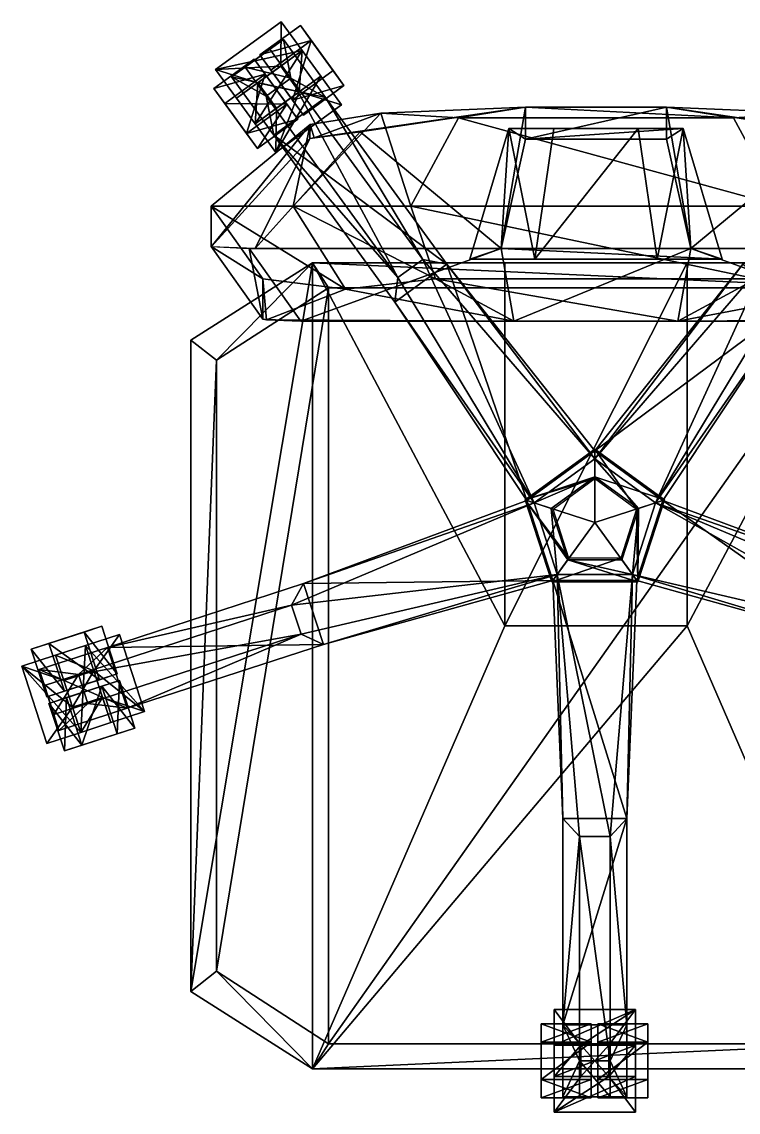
# Model space of a CAD drawing. Extents: x -0.65 to 0.65, y -0.67 to 0.57.
# Drawn here: x -0.651 to 0.163, y -0.67 to 0.569 of the extents above; entities that cross this region are included whole.
import ezdxf

# ---------------------------------------------------------------- set-up
doc = ezdxf.new("R2010")
doc.units = 0

msp = doc.modelspace()

# ---------------------------------------------------------------- linework, layer by layer
for points in [[(-0.3569, 0.5185, 0.0985), (-0.3564, 0.5689, 0.0736), (-0.4309, 0.5147, 0.0736)], [(-0.3564, 0.5689, 0.0536), (-0.4309, 0.5147, 0.0536), (-0.4309, 0.5147, 0.0736)], [(-0.3564, 0.5689, 0.0536), (-0.3326, 0.5362, 0.0785), (-0.4309, 0.5147, 0.0536)], [(-0.3564, 0.5689, 0.0736), (-0.3564, 0.5689, 0.0536), (-0.4309, 0.5147, 0.0736)], [(-0.3346, 0.5646, 0.0365), (-0.3223, 0.5476, 0), (-0.3807, 0.5312, 0.0365)], [(-0.3346, 0.5646, 0.0365), (-0.3807, 0.5312, 0.0365), (-0.3223, 0.5476, 0.073)], [(-0.3564, 0.5689, 0.0736), (-0.3569, 0.5185, 0.0985), (-0.3326, 0.5362, 0.0985)], [(-0.3326, 0.5362, 0.0785), (-0.3564, 0.5689, 0.0536), (-0.3564, 0.5689, 0.0736)], [(-0.3326, 0.5362, 0.0985), (-0.3326, 0.5362, 0.0785), (-0.3564, 0.5689, 0.0736)], [(-0.3346, 0.5646, 0.0365), (-0.2851, 0.4964, 0.0365), (-0.2975, 0.5135, 0)], [(-0.3346, 0.5646, 0.0365), (-0.3223, 0.5476, 0.073), (-0.2851, 0.4964, 0.0365)], [(-0.3223, 0.5476, 0), (-0.3346, 0.5646, 0.0365), (-0.2975, 0.5135, 0)], [(-0.4127, 0.5062, 0.1261), (-0.3539, 0.5489, 0.1261), (-0.3059, 0.483, 0.1261)], [(-0.3692, 0.5378, 0.1464), (-0.3539, 0.5489, 0.1261), (-0.4127, 0.5062, 0.1261)], [(-0.3223, 0.5476, 0), (-0.3683, 0.5141, 0), (-0.3807, 0.5312, 0.0365)], [(-0.3807, 0.5312, 0.0365), (-0.3683, 0.5141, 0.073), (-0.3223, 0.5476, 0.073)], [(-0.3692, 0.5378, 0.1464), (-0.3453, 0.5048, 0.1668), (-0.3539, 0.5489, 0.1261)], [(-0.3223, 0.5476, 0.073), (-0.3683, 0.5141, 0.073), (-0.3435, 0.48, 0.073)], [(-0.3435, 0.48, 0), (-0.3683, 0.5141, 0), (-0.3223, 0.5476, 0)], [(-0.3453, 0.5048, 0.1668), (-0.3059, 0.483, 0.1261), (-0.3539, 0.5489, 0.1261)], [(-0.2975, 0.5135, 0.073), (-0.3223, 0.5476, 0.073), (-0.3435, 0.48, 0.073)], [(-0.2975, 0.5135, 0), (-0.3435, 0.48, 0), (-0.3223, 0.5476, 0)], [(-0.3223, 0.5476, 0.073), (-0.2975, 0.5135, 0.073), (-0.2851, 0.4964, 0.0365)], [(-0.3326, 0.5362, 0.0785), (-0.4071, 0.482, 0.0785), (-0.4309, 0.5147, 0.0536)], [(-0.3973, 0.5173, 0.1464), (-0.3692, 0.5378, 0.1464), (-0.4127, 0.5062, 0.1261)], [(-0.3861, 0.453, 0.0785), (-0.4071, 0.482, 0.0785), (-0.3326, 0.5362, 0.0785)], [(-0.3453, 0.5048, 0.1668), (-0.3692, 0.5378, 0.1464), (-0.3973, 0.5173, 0.1464)], [(-0.3115, 0.5072, 0.0785), (-0.3861, 0.453, 0.0785), (-0.3326, 0.5362, 0.0785)], [(-0.3569, 0.5185, 0.0985), (-0.3359, 0.4895, 0.0985), (-0.3326, 0.5362, 0.0985)], [(-0.3359, 0.4895, 0.0985), (-0.3115, 0.5072, 0.0985), (-0.3326, 0.5362, 0.0985)], [(-0.3115, 0.5072, 0.0785), (-0.3326, 0.5362, 0.0785), (-0.3326, 0.5362, 0.0985)], [(-0.3115, 0.5072, 0.0985), (-0.3115, 0.5072, 0.0785), (-0.3326, 0.5362, 0.0985)], [(-0.387, 0.5266, 0.0365), (-0.433, 0.4931, 0.0365), (-0.3746, 0.5095, 0.073)], [(-0.387, 0.5266, 0.0365), (-0.3746, 0.5095, 0), (-0.433, 0.4931, 0.0365)], [(-0.3374, 0.4584, 0.0365), (-0.387, 0.5266, 0.0365), (-0.3746, 0.5095, 0.073)], [(-0.3498, 0.4754, 0), (-0.3746, 0.5095, 0), (-0.387, 0.5266, 0.0365)], [(-0.3374, 0.4584, 0.0365), (-0.3498, 0.4754, 0), (-0.387, 0.5266, 0.0365)], [(-0.3807, 0.5312, 0.0365), (-0.3683, 0.5141, 0), (-0.3435, 0.48, 0)], [(-0.3311, 0.463, 0.0365), (-0.3807, 0.5312, 0.0365), (-0.3435, 0.48, 0)], [(-0.3807, 0.5312, 0.0365), (-0.3311, 0.463, 0.0365), (-0.3683, 0.5141, 0.073)], [(-0.433, 0.4931, 0.0365), (-0.4206, 0.4761, 0.073), (-0.3746, 0.5095, 0.073)], [(-0.3746, 0.5095, 0), (-0.4206, 0.4761, 0), (-0.433, 0.4931, 0.0365)], [(-0.3828, 0.4997, 0.0985), (-0.3569, 0.5185, 0.0985), (-0.4309, 0.5147, 0.0736)], [(-0.3828, 0.4997, 0.0985), (-0.4309, 0.5147, 0.0736), (-0.4071, 0.482, 0.0985)], [(-0.4071, 0.482, 0.0785), (-0.4071, 0.482, 0.0985), (-0.4309, 0.5147, 0.0736)], [(-0.4309, 0.5147, 0.0536), (-0.4071, 0.482, 0.0785), (-0.4309, 0.5147, 0.0736)], [(-0.3746, 0.5095, 0.073), (-0.4206, 0.4761, 0.073), (-0.3958, 0.442, 0.073)], [(-0.3746, 0.5095, 0), (-0.3498, 0.4754, 0), (-0.4206, 0.4761, 0)], [(-0.3734, 0.4844, 0.1668), (-0.3973, 0.5173, 0.1464), (-0.4127, 0.5062, 0.1261)], [(-0.3734, 0.4844, 0.1668), (-0.3453, 0.5048, 0.1668), (-0.3973, 0.5173, 0.1464)], [(-0.3498, 0.4754, 0.073), (-0.3746, 0.5095, 0.073), (-0.3958, 0.442, 0.073)], [(-0.3569, 0.5185, 0.0985), (-0.3828, 0.4997, 0.0985), (-0.3828, 0.4997, 0.1261)], [(-0.3569, 0.5185, 0.1261), (-0.3828, 0.4997, 0.1261), (-0.3359, 0.4895, 0.1261)], [(-0.3569, 0.5185, 0.1261), (-0.3569, 0.5185, 0.0985), (-0.3828, 0.4997, 0.1261)], [(-0.3498, 0.4754, 0.073), (-0.3374, 0.4584, 0.0365), (-0.3746, 0.5095, 0.073)], [(-0.3311, 0.463, 0.0365), (-0.3435, 0.48, 0.073), (-0.3683, 0.5141, 0.073)], [(-0.3359, 0.4895, 0.0985), (-0.3569, 0.5185, 0.0985), (-0.3569, 0.5185, 0.1261)], [(-0.3359, 0.4895, 0.1261), (-0.3359, 0.4895, 0.0985), (-0.3569, 0.5185, 0.1261)], [(-0.2975, 0.5135, 0.073), (-0.3435, 0.48, 0.073), (-0.2851, 0.4964, 0.0365)], [(-0.2975, 0.5135, 0), (-0.2851, 0.4964, 0.0365), (-0.3435, 0.48, 0)], [(-0.3648, 0.4402, 0.1261), (-0.3734, 0.4844, 0.1668), (-0.4127, 0.5062, 0.1261)], [(-0.3648, 0.4402, 0.1261), (-0.4127, 0.5062, 0.1261), (-0.3059, 0.483, 0.1261)], [(-0.3828, 0.4997, 0.0985), (-0.4071, 0.482, 0.0985), (-0.3861, 0.453, 0.0985)], [(-0.3861, 0.453, 0.0785), (-0.3115, 0.5072, 0.0785), (-0.3623, 0.4203, 0.0536)], [(-0.3617, 0.4707, 0.0985), (-0.3828, 0.4997, 0.0985), (-0.3861, 0.453, 0.0985)], [(-0.3828, 0.4997, 0.1261), (-0.3617, 0.4707, 0.1261), (-0.3359, 0.4895, 0.1261)], [(-0.3828, 0.4997, 0.1261), (-0.3828, 0.4997, 0.0985), (-0.3617, 0.4707, 0.0985)], [(-0.3617, 0.4707, 0.1261), (-0.3828, 0.4997, 0.1261), (-0.3617, 0.4707, 0.0985)], [(-0.3453, 0.5048, 0.1668), (-0.3734, 0.4844, 0.1668), (-0.2237, 0.2783, 0.2061)], [(-0.3115, 0.5072, 0.0785), (-0.2878, 0.4744, 0.0536), (-0.3623, 0.4203, 0.0536)], [(-0.3059, 0.483, 0.1261), (-0.3453, 0.5048, 0.1668), (-0.1956, 0.2987, 0.2061)], [(-0.1956, 0.2987, 0.2061), (-0.3453, 0.5048, 0.1668), (-0.2237, 0.2783, 0.2061)], [(-0.3435, 0.48, 0.073), (-0.3311, 0.463, 0.0365), (-0.2851, 0.4964, 0.0365)], [(-0.2851, 0.4964, 0.0365), (-0.3311, 0.463, 0.0365), (-0.3435, 0.48, 0)], [(-0.3359, 0.4895, 0.0985), (-0.2878, 0.4744, 0.0736), (-0.3115, 0.5072, 0.0985)], [(-0.3115, 0.5072, 0.0785), (-0.3115, 0.5072, 0.0985), (-0.2878, 0.4744, 0.0736)], [(-0.2878, 0.4744, 0.0536), (-0.3115, 0.5072, 0.0785), (-0.2878, 0.4744, 0.0736)], [(-0.4206, 0.4761, 0.073), (-0.433, 0.4931, 0.0365), (-0.3834, 0.425, 0.0365)], [(-0.433, 0.4931, 0.0365), (-0.4206, 0.4761, 0), (-0.3958, 0.442, 0)], [(-0.3834, 0.425, 0.0365), (-0.433, 0.4931, 0.0365), (-0.3958, 0.442, 0)], [(-0.2237, 0.2783, 0.2061), (-0.3734, 0.4844, 0.1668), (-0.3648, 0.4402, 0.1261)], [(-0.3359, 0.4895, 0.0985), (-0.3617, 0.4707, 0.0985), (-0.3623, 0.4203, 0.0736)], [(-0.2878, 0.4744, 0.0736), (-0.3359, 0.4895, 0.0985), (-0.3623, 0.4203, 0.0736)], [(-0.3617, 0.4707, 0.0985), (-0.3359, 0.4895, 0.0985), (-0.3359, 0.4895, 0.1261)], [(-0.3617, 0.4707, 0.1261), (-0.3617, 0.4707, 0.0985), (-0.3359, 0.4895, 0.1261)], [(-0.3498, 0.4754, 0), (-0.3958, 0.442, 0), (-0.4206, 0.4761, 0)], [(-0.3958, 0.442, 0.073), (-0.4206, 0.4761, 0.073), (-0.3834, 0.425, 0.0365)], [(-0.4071, 0.482, 0.0985), (-0.4071, 0.482, 0.0785), (-0.3861, 0.453, 0.0785)], [(-0.3861, 0.453, 0.0985), (-0.4071, 0.482, 0.0985), (-0.3861, 0.453, 0.0785)], [(-0.3834, 0.425, 0.0365), (-0.3958, 0.442, 0), (-0.3498, 0.4754, 0)], [(-0.3498, 0.4754, 0.073), (-0.3958, 0.442, 0.073), (-0.3374, 0.4584, 0.0365)], [(-0.3623, 0.4203, 0.0736), (-0.3617, 0.4707, 0.0985), (-0.3861, 0.453, 0.0985)], [(-0.3374, 0.4584, 0.0365), (-0.3834, 0.425, 0.0365), (-0.3498, 0.4754, 0)], [(-0.3648, 0.4402, 0.1261), (-0.3059, 0.483, 0.1261), (-0.1682, 0.2934, 0.1261)], [(-0.3623, 0.4203, 0.0736), (-0.3623, 0.4203, 0.0536), (-0.2878, 0.4744, 0.0536)], [(-0.2878, 0.4744, 0.0736), (-0.3623, 0.4203, 0.0736), (-0.2878, 0.4744, 0.0536)], [(-0.0788, 0.472, 1.0674), (-0.2665, 0.444, 1.0674), (-0.3191, 0.4371, 1.125)], [(-0.2431, 0.465, 2.083), (-0.0788, 0.472, 1.0674), (-0.3191, 0.4371, 1.125)], [(-0.1682, 0.2934, 0.1261), (-0.3059, 0.483, 0.1261), (-0.1956, 0.2987, 0.2061)], [(-0.0788, 0.472, 1.0674), (-0.1065, 0.3115, 1.0907), (-0.2665, 0.444, 1.0674)], [(-0.2431, 0.465, 2.083), (-0.1551, 0.4597, 2.1302), (-0.0788, 0.472, 1.0674)], [(-0.0788, 0.472, 1.0674), (-0.1551, 0.4597, 2.1302), (0.1576, 0.4597, 2.1302)], [(-0.1065, 0.3115, 0.921), (-0.1065, 0.3115, 1.0907), (-0.0788, 0.472, 1.0674)], [(-0.0788, 0.4354, 0.8977), (-0.1065, 0.3115, 0.921), (-0.0788, 0.472, 1.0674)], [(-0.0788, 0.4354, 0.8977), (-0.0788, 0.472, 1.0674), (0.0813, 0.472, 1.0674)], [(0.0813, 0.472, 1.0674), (-0.0788, 0.472, 1.0674), (0.1576, 0.4597, 2.1302)], [(0.0813, 0.4354, 0.8977), (-0.0788, 0.4354, 0.8977), (0.0813, 0.472, 1.0674)], [(0.1576, 0.4597, 2.1302), (0.2456, 0.465, 2.083), (0.0813, 0.472, 1.0674)], [(0.3232, 0.4365, 1.1047), (0.269, 0.4436, 1.0657), (0.0813, 0.472, 1.0674)], [(0.109, 0.3115, 0.921), (0.0813, 0.4354, 0.8977), (0.0813, 0.472, 1.0674)], [(0.109, 0.3115, 1.0907), (0.0813, 0.472, 1.0674), (0.269, 0.4436, 1.0657)], [(0.2456, 0.465, 2.083), (0.3232, 0.4365, 1.1047), (0.0813, 0.472, 1.0674)], [(0.109, 0.3115, 1.0907), (0.109, 0.3115, 0.921), (0.0813, 0.472, 1.0674)], [(-0.3958, 0.442, 0.073), (-0.3834, 0.425, 0.0365), (-0.3374, 0.4584, 0.0365)], [(-0.2431, 0.465, 2.083), (-0.3426, 0.3596, 2.1347), (-0.2091, 0.3596, 2.1949)], [(-0.2431, 0.465, 2.083), (-0.3236, 0.4523, 2.0298), (-0.3426, 0.3596, 2.1347)], [(-0.3236, 0.4523, 2.0298), (-0.2431, 0.465, 2.083), (-0.3191, 0.4371, 1.125)], [(-0.1551, 0.4597, 2.1302), (-0.2431, 0.465, 2.083), (-0.2091, 0.3596, 2.1949)], [(-0.2091, 0.3596, 2.1949), (0.2116, 0.3596, 2.1949), (-0.1551, 0.4597, 2.1302)], [(0.2116, 0.3596, 2.1949), (0.1576, 0.4597, 2.1302), (-0.1551, 0.4597, 2.1302)], [(0.1576, 0.4597, 2.1302), (0.2116, 0.3596, 2.1949), (0.2456, 0.465, 2.083)], [(-0.4359, 0.3134, 1.128), (-0.4359, 0.3596, 2.033), (-0.3236, 0.4523, 2.0298)], [(-0.3236, 0.4523, 2.0298), (-0.4359, 0.3596, 2.033), (-0.3426, 0.3596, 2.1347)], [(-0.3237, 0.4362, 1.1049), (-0.4359, 0.3134, 1.128), (-0.3236, 0.4523, 2.0298)], [(-0.3861, 0.453, 0.0785), (-0.3623, 0.4203, 0.0536), (-0.3623, 0.4203, 0.0736)], [(-0.3861, 0.453, 0.0985), (-0.3861, 0.453, 0.0785), (-0.3623, 0.4203, 0.0736)], [(-0.3237, 0.4362, 1.1049), (-0.3236, 0.4523, 2.0298), (-0.3191, 0.4371, 1.125)], [(-0.0976, 0.4478, 0.8954), (-0.142, 0.2991, 0.9233), (-0.1065, 0.3115, 0.921)], [(-0.0976, 0.4478, 0.8954), (-0.0976, 0.4478, 0.8377), (-0.142, 0.2991, 0.8398)], [(-0.142, 0.2991, 0.8398), (-0.0976, 0.4478, 0.8377), (-0.0682, 0.2991, 0.7363)], [(-0.142, 0.2991, 0.9233), (-0.0976, 0.4478, 0.8954), (-0.142, 0.2991, 0.8398)], [(-0.0788, 0.4354, 0.8977), (-0.0976, 0.4478, 0.8954), (-0.1065, 0.3115, 0.921)], [(0.1002, 0.4478, 0.8377), (-0.0976, 0.4478, 0.8377), (-0.0976, 0.4478, 0.8954)], [(-0.0976, 0.4478, 0.8377), (0.1002, 0.4478, 0.8377), (0.0492, 0.4478, 0.7663)], [(0.1002, 0.4478, 0.8954), (-0.0976, 0.4478, 0.8954), (-0.0788, 0.4354, 0.8977)], [(-0.0976, 0.4478, 0.8377), (-0.0467, 0.4478, 0.7663), (-0.0682, 0.2991, 0.7363)], [(0.1002, 0.4478, 0.8954), (0.1002, 0.4478, 0.8377), (-0.0976, 0.4478, 0.8954)], [(-0.0467, 0.4478, 0.7663), (-0.0976, 0.4478, 0.8377), (0.0492, 0.4478, 0.7663)], [(0.0813, 0.4354, 0.8977), (0.1002, 0.4478, 0.8954), (-0.0788, 0.4354, 0.8977)], [(-0.0682, 0.2991, 0.7363), (-0.0467, 0.4478, 0.7663), (0.0492, 0.4478, 0.7663)], [(0.0707, 0.2991, 0.7363), (-0.0682, 0.2991, 0.7363), (0.0492, 0.4478, 0.7663)], [(0.0707, 0.2991, 0.7363), (0.0492, 0.4478, 0.7663), (0.1002, 0.4478, 0.8377)], [(0.1445, 0.2991, 0.8398), (0.0707, 0.2991, 0.7363), (0.1002, 0.4478, 0.8377)], [(0.1002, 0.4478, 0.8954), (0.0813, 0.4354, 0.8977), (0.109, 0.3115, 0.921)], [(0.1445, 0.2991, 0.8398), (0.1002, 0.4478, 0.8377), (0.1002, 0.4478, 0.8954)], [(0.1445, 0.2991, 0.9233), (0.1002, 0.4478, 0.8954), (0.109, 0.3115, 0.921)], [(0.1445, 0.2991, 0.9233), (0.1445, 0.2991, 0.8398), (0.1002, 0.4478, 0.8954)], [(-0.4359, 0.3134, 1.128), (-0.3237, 0.4362, 1.1049), (-0.3861, 0.3115, 1.0906)], [(-0.3237, 0.4362, 1.1049), (-0.2665, 0.444, 1.0674), (-0.3861, 0.3115, 1.0906)], [(-0.1065, 0.3115, 1.0907), (-0.3861, 0.3115, 1.0906), (-0.2665, 0.444, 1.0674)], [(-0.2271, 0.2506, 0.1261), (-0.3648, 0.4402, 0.1261), (-0.1682, 0.2934, 0.1261)], [(-0.2271, 0.2506, 0.1261), (-0.2237, 0.2783, 0.2061), (-0.3648, 0.4402, 0.1261)], [(-0.2665, 0.444, 1.0674), (-0.3237, 0.4362, 1.1049), (-0.3191, 0.4371, 1.125)], [(0.3887, 0.3115, 1.0907), (0.109, 0.3115, 1.0907), (0.269, 0.4436, 1.0657)], [(-0.4359, 0.3596, 2.033), (-0.436, 0.3135, 1.132), (-0.3772, 0.277, 1.9744)], [(-0.4359, 0.3596, 2.033), (-0.3772, 0.277, 1.9744), (-0.2835, 0.2652, 2.0567)], [(-0.3426, 0.3596, 2.1347), (-0.4359, 0.3596, 2.033), (-0.2835, 0.2652, 2.0567)], [(-0.3426, 0.3596, 2.1347), (-0.2835, 0.2652, 2.0567), (-0.1809, 0.277, 2.1304)], [(-0.2091, 0.3596, 2.1949), (-0.3426, 0.3596, 2.1347), (-0.1809, 0.277, 2.1304)], [(-0.2091, 0.3596, 2.1949), (-0.1809, 0.277, 2.1304), (0.1834, 0.277, 2.1304)], [(0.2116, 0.3596, 2.1949), (-0.2091, 0.3596, 2.1949), (0.1834, 0.277, 2.1304)], [(-0.436, 0.3135, 1.132), (-0.3772, 0.2312, 1.187), (-0.3772, 0.277, 1.9744)], [(-0.436, 0.3135, 1.132), (-0.3927, 0.3115, 1.0907), (-0.3772, 0.2312, 1.187)], [(-0.3927, 0.3115, 1.0907), (-0.334, 0.2289, 1.1458), (-0.3772, 0.2312, 1.187)], [(-0.3927, 0.3115, 1.0907), (-0.1065, 0.3115, 1.0907), (-0.334, 0.2289, 1.1458)], [(-0.1065, 0.3115, 1.0907), (-0.092, 0.2289, 1.1458), (-0.334, 0.2289, 1.1458)], [(-0.142, 0.2991, 0.9233), (0.1445, 0.2991, 0.9233), (-0.1065, 0.3115, 0.921)], [(0.1445, 0.2991, 0.9233), (0.109, 0.3115, 0.921), (-0.1065, 0.3115, 0.921)], [(0.109, 0.3115, 0.921), (0.109, 0.3115, 1.0907), (-0.1065, 0.3115, 1.0907)], [(-0.1065, 0.3115, 1.0907), (0.109, 0.3115, 1.0907), (-0.092, 0.2289, 1.1458)], [(-0.1065, 0.3115, 0.921), (0.109, 0.3115, 0.921), (-0.1065, 0.3115, 1.0907)], [(0.109, 0.3115, 1.0907), (0.0945, 0.2289, 1.1458), (-0.092, 0.2289, 1.1458)], [(0.0945, 0.2289, 1.1458), (0.109, 0.3115, 1.0907), (0.3365, 0.2289, 1.1458)], [(0.109, 0.3115, 1.0907), (0.3952, 0.3115, 1.0907), (0.3365, 0.2289, 1.1458)], [(-0.1956, 0.2987, 0.2061), (-0.2237, 0.2783, 0.2061), (-0.0691, 0.0224, 0.2437)], [(-0.1682, 0.2934, 0.1261), (-0.1956, 0.2987, 0.2061), (0, 0.0726, 0.2437)], [(0, 0.0726, 0.2437), (-0.1956, 0.2987, 0.2061), (-0.0691, 0.0224, 0.2437)], [(0, 0.0726, 0.2437), (0.1956, 0.2987, 0.2061), (0.1682, 0.2934, 0.1261)], [(0, 0.0726, 0.2437), (0.0691, 0.0224, 0.2437), (0.1956, 0.2987, 0.2061)], [(0.0691, 0.0224, 0.2437), (0.2237, 0.2783, 0.2061), (0.1956, 0.2987, 0.2061)], [(-0.3208, 0.2951, 0.8398), (-0.3208, -0.6204, 0.8398), (-0.459, -0.5325, 0.8398)], [(-0.459, 0.2073, 0.9233), (-0.3208, 0.2951, 0.9233), (-0.3208, 0.2951, 0.8398)], [(-0.459, 0.2073, 0.8398), (-0.3208, 0.2951, 0.8398), (-0.459, -0.5325, 0.8398)], [(-0.459, 0.2073, 0.9233), (-0.43, 0.1844, 0.9752), (-0.3208, 0.2951, 0.9233)], [(-0.459, 0.2073, 0.8398), (-0.459, 0.2073, 0.9233), (-0.3208, 0.2951, 0.8398)], [(-0.43, 0.1844, 0.9752), (-0.3028, 0.2668, 0.9752), (-0.3208, 0.2951, 0.9233)], [(-0.3208, 0.2951, 0.9233), (-0.3028, 0.2668, 0.9752), (0.3039, 0.2668, 0.9752)], [(-0.3208, 0.2951, 0.9233), (0.3233, 0.2951, 0.9233), (0.3233, 0.2951, 0.8398)], [(-0.3208, 0.2951, 0.8398), (-0.1022, 0.2951, 0.7363), (-0.1022, -0.1171, 0.7363)], [(-0.3208, 0.2951, 0.8398), (0.3233, 0.2951, 0.8398), (0.1048, 0.2951, 0.7363)], [(0.3233, 0.2951, 0.9233), (-0.3208, 0.2951, 0.9233), (0.3039, 0.2668, 0.9752)], [(-0.3208, 0.2951, 0.8398), (-0.3208, 0.2951, 0.9233), (0.3233, 0.2951, 0.8398)], [(-0.3208, -0.6204, 0.8398), (-0.3208, 0.2951, 0.8398), (-0.1022, -0.1171, 0.7363)], [(-0.1022, 0.2951, 0.7363), (-0.3208, 0.2951, 0.8398), (0.1048, 0.2951, 0.7363)], [(-0.0774, 0.0252, 0.125), (-0.2271, 0.2506, 0.1261), (-0.1682, 0.2934, 0.1261)], [(0, 0.0814, 0.125), (-0.0774, 0.0252, 0.125), (-0.1682, 0.2934, 0.1261)], [(0, 0.0814, 0.125), (-0.1682, 0.2934, 0.1261), (0, 0.0726, 0.2437)], [(0.1048, 0.2951, 0.7363), (0.1048, -0.1171, 0.7363), (-0.1022, -0.1171, 0.7363)], [(-0.1022, 0.2951, 0.7363), (0.1048, 0.2951, 0.7363), (-0.1022, -0.1171, 0.7363)], [(0, 0.0814, 0.125), (0.1682, 0.2934, 0.1261), (0.2271, 0.2506, 0.1261)], [(0, 0.0814, 0.125), (0, 0.0726, 0.2437), (0.1682, 0.2934, 0.1261)], [(0.3233, 0.2951, 0.8398), (0.3233, -0.6204, 0.8398), (0.1048, -0.1171, 0.7363)], [(0.1048, 0.2951, 0.7363), (0.3233, 0.2951, 0.8398), (0.1048, -0.1171, 0.7363)], [(-0.3772, 0.277, 1.9744), (-0.3772, 0.2312, 1.187), (-0.373, 0.2305, 1.1868)], [(-0.2835, 0.2652, 2.0567), (-0.3772, 0.277, 1.9744), (-0.373, 0.2305, 1.1868)], [(-0.1809, 0.277, 2.1304), (-0.2835, 0.2652, 2.0567), (-0.092, 0.2289, 1.1458)], [(-0.0691, 0.0224, 0.2437), (-0.2237, 0.2783, 0.2061), (-0.2271, 0.2506, 0.1261)], [(0.0945, 0.2289, 1.1458), (0.1834, 0.277, 2.1304), (-0.1809, 0.277, 2.1304)], [(-0.092, 0.2289, 1.1458), (0.0945, 0.2289, 1.1458), (-0.1809, 0.277, 2.1304)], [(0.2271, 0.2506, 0.1261), (0.2237, 0.2783, 0.2061), (0.0691, 0.0224, 0.2437)], [(0.286, 0.2652, 2.0567), (0.1834, 0.277, 2.1304), (0.0945, 0.2289, 1.1458)], [(-0.43, -0.5096, 0.9752), (-0.3028, -0.5921, 0.9752), (-0.3028, 0.2668, 0.9752)], [(-0.43, 0.1844, 0.9752), (-0.43, -0.5096, 0.9752), (-0.3028, 0.2668, 0.9752)], [(-0.2835, 0.2652, 2.0567), (-0.373, 0.2305, 1.1868), (-0.092, 0.2289, 1.1458)], [(-0.3028, -0.5921, 0.9752), (0.3039, -0.5921, 0.9752), (0.3039, 0.2668, 0.9752)], [(-0.3028, 0.2668, 0.9752), (-0.3028, -0.5921, 0.9752), (0.3039, 0.2668, 0.9752)], [(0.286, 0.2652, 2.0567), (0.0945, 0.2289, 1.1458), (0.3753, 0.2306, 1.1887)], [(-0.0774, 0.0252, 0.125), (-0.0691, 0.0224, 0.2437), (-0.2271, 0.2506, 0.1261)], [(0.0774, 0.0252, 0.125), (0, 0.0814, 0.125), (0.2271, 0.2506, 0.1261)], [(0.0774, 0.0252, 0.125), (0.2271, 0.2506, 0.1261), (0.0691, 0.0224, 0.2437)], [(-0.3772, 0.2312, 1.187), (-0.334, 0.2289, 1.1458), (-0.373, 0.2305, 1.1868)], [(-0.373, 0.2305, 1.1868), (-0.334, 0.2289, 1.1458), (-0.092, 0.2289, 1.1458)], [(0.0945, 0.2289, 1.1458), (0.3365, 0.2289, 1.1458), (0.3753, 0.2306, 1.1887)], [(-0.459, -0.5325, 0.9233), (-0.459, 0.2073, 0.9233), (-0.459, 0.2073, 0.8398)], [(-0.459, 0.2073, 0.9233), (-0.459, -0.5325, 0.9233), (-0.43, 0.1844, 0.9752)], [(-0.459, -0.5325, 0.8398), (-0.459, -0.5325, 0.9233), (-0.459, 0.2073, 0.8398)], [(-0.459, -0.5325, 0.9233), (-0.43, -0.5096, 0.9752), (-0.43, 0.1844, 0.9752)], [(-0.0792, 0.0257, 0.5361), (-0.0792, 0.0257, 0.6788), (0, 0.0833, 0.6788)], [(0, 0.0833, 0.5361), (0, 0.0521, 0.5361), (-0.0792, 0.0257, 0.5361)], [(0, 0.0833, 0.6788), (-0.0792, 0.0257, 0.6788), (0, 0.05, 0.7399)], [(0, 0.0833, 0.5361), (-0.0792, 0.0257, 0.5361), (0, 0.0833, 0.6788)], [(0, 0, 0.0856), (-0.0774, 0.0252, 0.125), (0, 0.0814, 0.125)], [(0, 0.0521, 0.5361), (0, 0.0833, 0.5361), (0.0792, 0.0257, 0.5361)], [(0, 0.0833, 0.6788), (0, 0.05, 0.7399), (0.0475, 0.0154, 0.7399)], [(0, 0.0833, 0.5361), (0, 0.0833, 0.6788), (0.0792, 0.0257, 0.6788)], [(0.0792, 0.0257, 0.6788), (0, 0.0833, 0.6788), (0.0475, 0.0154, 0.7399)], [(0.0792, 0.0257, 0.5361), (0, 0.0833, 0.5361), (0.0792, 0.0257, 0.6788)], [(0, 0, 0.0856), (0, 0.0814, 0.125), (0.0774, 0.0252, 0.125)], [(0, 0.0726, 0.2437), (-0.0691, 0.0224, 0.2437), (-0.0691, 0.0224, 0.3505)], [(0, 0.0726, 0.3505), (-0.0691, 0.0224, 0.3505), (0, 0.0521, 0.3505)], [(0, 0.0726, 0.3505), (0, 0.0726, 0.2437), (-0.0691, 0.0224, 0.3505)], [(0, 0.0726, 0.3505), (0, 0.0521, 0.3505), (0.0495, 0.0161, 0.3505)], [(0, 0.0726, 0.2437), (0, 0.0726, 0.3505), (0.0691, 0.0224, 0.3505)], [(0.0691, 0.0224, 0.3505), (0, 0.0726, 0.3505), (0.0495, 0.0161, 0.3505)], [(0.0691, 0.0224, 0.2437), (0, 0.0726, 0.2437), (0.0691, 0.0224, 0.3505)], [(0, 0.0521, 0.5361), (-0.0495, 0.0161, 0.5361), (-0.0792, 0.0257, 0.5361)], [(-0.0792, 0.0257, 0.6788), (-0.0475, 0.0154, 0.7399), (0, 0.05, 0.7399)], [(-0.0691, 0.0224, 0.3505), (-0.0495, 0.0161, 0.3505), (0, 0.0521, 0.3505)], [(0, 0.0521, 0.3505), (-0.0495, 0.0161, 0.3505), (-0.0495, 0.0161, 0.5361)], [(0, 0.0521, 0.5361), (0, 0.0521, 0.3505), (-0.0495, 0.0161, 0.5361)], [(0, 0.0521, 0.3505), (0, 0.0521, 0.5361), (0.0495, 0.0161, 0.5361)], [(0.0495, 0.0161, 0.5361), (0, 0.0521, 0.5361), (0.0792, 0.0257, 0.5361)], [(0.0495, 0.0161, 0.3505), (0, 0.0521, 0.3505), (0.0495, 0.0161, 0.5361)], [(-0.0774, 0.0252, 0.125), (-0.0479, -0.0659, 0.125), (-0.331, -0.0693, 0.1261)], [(-0.0774, 0.0252, 0.125), (-0.331, -0.0693, 0.1261), (-0.0691, 0.0224, 0.2437)], [(-0.0306, -0.0421, 0.5361), (-0.049, -0.0674, 0.5361), (-0.0792, 0.0257, 0.5361)], [(-0.0792, 0.0257, 0.6788), (-0.049, -0.0674, 0.6788), (-0.0294, -0.0404, 0.7399)], [(-0.0792, 0.0257, 0.5361), (-0.049, -0.0674, 0.5361), (-0.049, -0.0674, 0.6788)], [(-0.0495, 0.0161, 0.5361), (-0.0306, -0.0421, 0.5361), (-0.0792, 0.0257, 0.5361)], [(-0.0475, 0.0154, 0.7399), (-0.0792, 0.0257, 0.6788), (-0.0294, -0.0404, 0.7399)], [(-0.0792, 0.0257, 0.6788), (-0.0792, 0.0257, 0.5361), (-0.049, -0.0674, 0.6788)], [(-0.0479, -0.0659, 0.125), (-0.0774, 0.0252, 0.125), (0, 0, 0.0856)], [(0.0479, -0.0659, 0.125), (0, 0, 0.0856), (0.0774, 0.0252, 0.125)], [(0.049, -0.0674, 0.6788), (0.0792, 0.0257, 0.6788), (0.0475, 0.0154, 0.7399)], [(0.0479, -0.0659, 0.125), (0.0774, 0.0252, 0.125), (0.3085, -0.1385, 0.1261)], [(0.0495, 0.0161, 0.5361), (0.0792, 0.0257, 0.5361), (0.049, -0.0674, 0.5361)], [(0.0792, 0.0257, 0.5361), (0.0792, 0.0257, 0.6788), (0.049, -0.0674, 0.6788)], [(0.049, -0.0674, 0.5361), (0.0792, 0.0257, 0.5361), (0.049, -0.0674, 0.6788)], [(0.0774, 0.0252, 0.125), (0.0691, 0.0224, 0.2437), (0.331, -0.0693, 0.1261)], [(0.0774, 0.0252, 0.125), (0.331, -0.0693, 0.1261), (0.3085, -0.1385, 0.1261)], [(-0.331, -0.0693, 0.1261), (-0.3445, -0.0937, 0.2061), (-0.0691, 0.0224, 0.2437)], [(-0.0691, 0.0224, 0.2437), (-0.3445, -0.0937, 0.2061), (-0.0427, -0.0588, 0.2437)], [(-0.0427, -0.0588, 0.2437), (-0.0427, -0.0588, 0.3505), (-0.0691, 0.0224, 0.3505)], [(-0.0691, 0.0224, 0.3505), (-0.0427, -0.0588, 0.3505), (-0.0495, 0.0161, 0.3505)], [(-0.0691, 0.0224, 0.2437), (-0.0427, -0.0588, 0.2437), (-0.0691, 0.0224, 0.3505)], [(-0.0427, -0.0588, 0.3505), (-0.0306, -0.0421, 0.3505), (-0.0495, 0.0161, 0.3505)], [(-0.0306, -0.0421, 0.3505), (-0.0306, -0.0421, 0.5361), (-0.0495, 0.0161, 0.5361)], [(-0.0495, 0.0161, 0.3505), (-0.0306, -0.0421, 0.3505), (-0.0495, 0.0161, 0.5361)], [(0.0294, -0.0404, 0.7399), (0.049, -0.0674, 0.6788), (0.0475, 0.0154, 0.7399)], [(0.0306, -0.0421, 0.3505), (0.0495, 0.0161, 0.3505), (0.0495, 0.0161, 0.5361)], [(0.0306, -0.0421, 0.3505), (0.0427, -0.0588, 0.3505), (0.0495, 0.0161, 0.3505)], [(0.0306, -0.0421, 0.5361), (0.0495, 0.0161, 0.5361), (0.049, -0.0674, 0.5361)], [(0.0306, -0.0421, 0.5361), (0.0306, -0.0421, 0.3505), (0.0495, 0.0161, 0.5361)], [(0.0427, -0.0588, 0.3505), (0.0691, 0.0224, 0.3505), (0.0495, 0.0161, 0.3505)], [(0.0691, 0.0224, 0.2437), (0.0691, 0.0224, 0.3505), (0.0427, -0.0588, 0.3505)], [(0.0427, -0.0588, 0.2437), (0.3338, -0.1267, 0.2061), (0.0691, 0.0224, 0.2437)], [(0.0427, -0.0588, 0.2437), (0.0691, 0.0224, 0.2437), (0.0427, -0.0588, 0.3505)], [(0.3338, -0.1267, 0.2061), (0.3445, -0.0937, 0.2061), (0.0691, 0.0224, 0.2437)], [(0.0691, 0.0224, 0.2437), (0.3445, -0.0937, 0.2061), (0.331, -0.0693, 0.1261)], [(0.0479, -0.0659, 0.125), (-0.0479, -0.0659, 0.125), (0, 0, 0.0856)], [(-0.049, -0.0674, 0.6788), (0.049, -0.0674, 0.6788), (0.0294, -0.0404, 0.7399)], [(-0.0294, -0.0404, 0.7399), (-0.049, -0.0674, 0.6788), (0.0294, -0.0404, 0.7399)], [(-0.049, -0.0674, 0.5361), (-0.0306, -0.0421, 0.5361), (0.049, -0.0674, 0.5361)], [(-0.0427, -0.0588, 0.3505), (0.0427, -0.0588, 0.3505), (-0.0306, -0.0421, 0.3505)], [(0.0427, -0.0588, 0.3505), (0.0306, -0.0421, 0.3505), (-0.0306, -0.0421, 0.3505)], [(-0.0306, -0.0421, 0.5361), (0.0306, -0.0421, 0.5361), (0.049, -0.0674, 0.5361)], [(-0.0306, -0.0421, 0.3505), (0.0306, -0.0421, 0.3505), (0.0306, -0.0421, 0.5361)], [(-0.0306, -0.0421, 0.5361), (-0.0306, -0.0421, 0.3505), (0.0306, -0.0421, 0.5361)], [(-0.3445, -0.0937, 0.2061), (-0.3338, -0.1267, 0.2061), (-0.0427, -0.0588, 0.2437)], [(-0.0427, -0.0588, 0.2437), (-0.3338, -0.1267, 0.2061), (-0.3085, -0.1385, 0.1261)], [(-0.0479, -0.0659, 0.125), (-0.0427, -0.0588, 0.2437), (-0.3085, -0.1385, 0.1261)], [(-0.0479, -0.0659, 0.125), (-0.0364, -0.3362, 0.1261), (-0.0427, -0.0588, 0.2437)], [(-0.0427, -0.0588, 0.2437), (-0.0174, -0.3566, 0.2061), (0.0174, -0.3566, 0.2061)], [(-0.0427, -0.0588, 0.2437), (0.0427, -0.0588, 0.2437), (0.0427, -0.0588, 0.3505)], [(-0.0364, -0.3362, 0.1261), (-0.0174, -0.3566, 0.2061), (-0.0427, -0.0588, 0.2437)], [(0.0427, -0.0588, 0.2437), (-0.0427, -0.0588, 0.2437), (0.0174, -0.3566, 0.2061)], [(-0.0427, -0.0588, 0.3505), (-0.0427, -0.0588, 0.2437), (0.0427, -0.0588, 0.3505)], [(0.0427, -0.0588, 0.2437), (0.0174, -0.3566, 0.2061), (0.0364, -0.3362, 0.1261)], [(0.0479, -0.0659, 0.125), (0.0427, -0.0588, 0.2437), (0.0364, -0.3362, 0.1261)], [(0.3085, -0.1385, 0.1261), (0.3338, -0.1267, 0.2061), (0.0427, -0.0588, 0.2437)], [(0.0479, -0.0659, 0.125), (0.3085, -0.1385, 0.1261), (0.0427, -0.0588, 0.2437)], [(-0.331, -0.0693, 0.1261), (-0.3085, -0.1385, 0.1261), (-0.5539, -0.1417, 0.1261)], [(-0.331, -0.0693, 0.1261), (-0.5539, -0.1417, 0.1261), (-0.3445, -0.0937, 0.2061)], [(-0.0479, -0.0659, 0.125), (-0.3085, -0.1385, 0.1261), (-0.331, -0.0693, 0.1261)], [(-0.049, -0.0674, 0.5361), (0.049, -0.0674, 0.5361), (0.049, -0.0674, 0.6788)], [(-0.049, -0.0674, 0.6788), (-0.049, -0.0674, 0.5361), (0.049, -0.0674, 0.6788)], [(0.0364, -0.3362, 0.1261), (-0.0364, -0.3362, 0.1261), (-0.0479, -0.0659, 0.125)], [(0.0479, -0.0659, 0.125), (0.0364, -0.3362, 0.1261), (-0.0479, -0.0659, 0.125)], [(-0.5539, -0.1417, 0.1261), (-0.5868, -0.1724, 0.1668), (-0.3445, -0.0937, 0.2061)], [(-0.3445, -0.0937, 0.2061), (-0.5868, -0.1724, 0.1668), (-0.3338, -0.1267, 0.2061)], [(-0.6404, -0.1438, 0.0365), (-0.5602, -0.1177, 0.0365), (-0.5803, -0.1243, 0)], [(-0.6404, -0.1438, 0.0365), (-0.6203, -0.1373, 0.073), (-0.5602, -0.1177, 0.0365)], [(-0.6203, -0.1373, 0.073), (-0.5803, -0.1243, 0.073), (-0.5602, -0.1177, 0.0365)], [(-0.5602, -0.1177, 0.0365), (-0.5426, -0.1719, 0.0365), (-0.5803, -0.1243, 0)], [(-0.5602, -0.1177, 0.0365), (-0.5803, -0.1243, 0.073), (-0.5426, -0.1719, 0.0365)], [(-0.3208, -0.6204, 0.8398), (-0.1022, -0.1171, 0.7363), (0.1048, -0.1171, 0.7363)], [(0.3233, -0.6204, 0.8398), (-0.3208, -0.6204, 0.8398), (0.1048, -0.1171, 0.7363)], [(-0.6203, -0.1373, 0), (-0.6404, -0.1438, 0.0365), (-0.5803, -0.1243, 0)], [(-0.5803, -0.1243, 0), (-0.5627, -0.1784, 0), (-0.6203, -0.1373, 0)], [(-0.5803, -0.1243, 0.073), (-0.6203, -0.1373, 0.073), (-0.5627, -0.1784, 0.073)], [(-0.5868, -0.1724, 0.1668), (-0.576, -0.2054, 0.1668), (-0.3338, -0.1267, 0.2061)], [(-0.5426, -0.1719, 0.0365), (-0.5627, -0.1784, 0), (-0.5803, -0.1243, 0)], [(-0.5803, -0.1243, 0.073), (-0.5627, -0.1784, 0.073), (-0.5426, -0.1719, 0.0365)], [(-0.5786, -0.1396, 0.0785), (-0.5401, -0.1271, 0.0536), (-0.5117, -0.2147, 0.0536)], [(-0.5693, -0.1682, 0.0985), (-0.5401, -0.1271, 0.0736), (-0.5786, -0.1396, 0.0985)], [(-0.5786, -0.1396, 0.0785), (-0.5786, -0.1396, 0.0985), (-0.5401, -0.1271, 0.0736)], [(-0.5401, -0.1271, 0.0536), (-0.5786, -0.1396, 0.0785), (-0.5401, -0.1271, 0.0736)], [(-0.3338, -0.1267, 0.2061), (-0.576, -0.2054, 0.1668), (-0.5314, -0.2109, 0.1261)], [(-0.5401, -0.1271, 0.0736), (-0.5693, -0.1682, 0.0985), (-0.5117, -0.2147, 0.0736)], [(-0.5117, -0.2147, 0.0536), (-0.5401, -0.1271, 0.0536), (-0.5401, -0.1271, 0.0736)], [(-0.5117, -0.2147, 0.0736), (-0.5117, -0.2147, 0.0536), (-0.5401, -0.1271, 0.0736)], [(-0.3085, -0.1385, 0.1261), (-0.3338, -0.1267, 0.2061), (-0.5314, -0.2109, 0.1261)], [(-0.6203, -0.1373, 0.073), (-0.6404, -0.1438, 0.0365), (-0.6028, -0.1914, 0.073)], [(-0.6203, -0.1373, 0), (-0.6028, -0.1914, 0), (-0.6404, -0.1438, 0.0365)], [(-0.6404, -0.1438, 0.0365), (-0.6228, -0.1979, 0.0365), (-0.6028, -0.1914, 0.073)], [(-0.6028, -0.1914, 0), (-0.6228, -0.1979, 0.0365), (-0.6404, -0.1438, 0.0365)], [(-0.6314, -0.1669, 0.1261), (-0.5539, -0.1417, 0.1261), (-0.5314, -0.2109, 0.1261)], [(-0.5868, -0.1724, 0.1668), (-0.5539, -0.1417, 0.1261), (-0.6314, -0.1669, 0.1261)], [(-0.5627, -0.1784, 0), (-0.6028, -0.1914, 0), (-0.6203, -0.1373, 0)], [(-0.6203, -0.1373, 0.073), (-0.6028, -0.1914, 0.073), (-0.5627, -0.1784, 0.073)], [(-0.5693, -0.1682, 0.0985), (-0.5786, -0.1396, 0.0985), (-0.6127, -0.1506, 0.0985)], [(-0.5842, -0.2383, 0.0785), (-0.6127, -0.1506, 0.0785), (-0.5786, -0.1396, 0.0785)], [(-0.5786, -0.1396, 0.0785), (-0.6127, -0.1506, 0.0785), (-0.6127, -0.1506, 0.0985)], [(-0.5786, -0.1396, 0.0985), (-0.5786, -0.1396, 0.0785), (-0.6127, -0.1506, 0.0985)], [(-0.5501, -0.2272, 0.0785), (-0.5842, -0.2383, 0.0785), (-0.5786, -0.1396, 0.0785)], [(-0.5501, -0.2272, 0.0785), (-0.5786, -0.1396, 0.0785), (-0.5117, -0.2147, 0.0536)], [(-0.3085, -0.1385, 0.1261), (-0.5314, -0.2109, 0.1261), (-0.5539, -0.1417, 0.1261)], [(-0.6511, -0.1631, 0.0736), (-0.6034, -0.1792, 0.0985), (-0.6127, -0.1506, 0.0985)], [(-0.6127, -0.1506, 0.0785), (-0.6511, -0.1631, 0.0536), (-0.6511, -0.1631, 0.0736)], [(-0.6127, -0.1506, 0.0785), (-0.5842, -0.2383, 0.0785), (-0.6511, -0.1631, 0.0536)], [(-0.6127, -0.1506, 0.0985), (-0.6127, -0.1506, 0.0785), (-0.6511, -0.1631, 0.0736)], [(-0.6034, -0.1792, 0.0985), (-0.5693, -0.1682, 0.0985), (-0.6127, -0.1506, 0.0985)], [(-0.6511, -0.1631, 0.0536), (-0.6227, -0.2508, 0.0536), (-0.6227, -0.2508, 0.0736)], [(-0.5935, -0.2097, 0.0985), (-0.6034, -0.1792, 0.0985), (-0.6511, -0.1631, 0.0736)], [(-0.5842, -0.2383, 0.0785), (-0.6227, -0.2508, 0.0536), (-0.6511, -0.1631, 0.0536)], [(-0.6511, -0.1631, 0.0736), (-0.6511, -0.1631, 0.0536), (-0.6227, -0.2508, 0.0736)], [(-0.6227, -0.2508, 0.0736), (-0.5935, -0.2097, 0.0985), (-0.6511, -0.1631, 0.0736)], [(-0.6255, -0.185, 0.1464), (-0.6314, -0.1669, 0.1261), (-0.6089, -0.2361, 0.1261)], [(-0.6089, -0.2361, 0.1261), (-0.6314, -0.1669, 0.1261), (-0.5314, -0.2109, 0.1261)], [(-0.6255, -0.185, 0.1464), (-0.5868, -0.1724, 0.1668), (-0.6314, -0.1669, 0.1261)], [(-0.5868, -0.1724, 0.1668), (-0.6255, -0.185, 0.1464), (-0.6148, -0.218, 0.1464)], [(-0.5426, -0.1719, 0.0365), (-0.6228, -0.1979, 0.0365), (-0.5627, -0.1784, 0)], [(-0.6228, -0.1979, 0.0365), (-0.5426, -0.1719, 0.0365), (-0.6028, -0.1914, 0.073)], [(-0.576, -0.2054, 0.1668), (-0.5868, -0.1724, 0.1668), (-0.6148, -0.218, 0.1464)], [(-0.5693, -0.1682, 0.0985), (-0.6034, -0.1792, 0.0985), (-0.6034, -0.1792, 0.1261)], [(-0.5693, -0.1682, 0.1261), (-0.5693, -0.1682, 0.0985), (-0.6034, -0.1792, 0.1261)], [(-0.6034, -0.1792, 0.1261), (-0.5935, -0.2097, 0.1261), (-0.5693, -0.1682, 0.1261)], [(-0.5426, -0.1719, 0.0365), (-0.5627, -0.1784, 0.073), (-0.6028, -0.1914, 0.073)], [(-0.5935, -0.2097, 0.1261), (-0.5594, -0.1986, 0.1261), (-0.5693, -0.1682, 0.1261)], [(-0.5594, -0.1986, 0.0985), (-0.5693, -0.1682, 0.0985), (-0.5693, -0.1682, 0.1261)], [(-0.5693, -0.1682, 0.0985), (-0.5594, -0.1986, 0.0985), (-0.5117, -0.2147, 0.0736)], [(-0.5594, -0.1986, 0.1261), (-0.5594, -0.1986, 0.0985), (-0.5693, -0.1682, 0.1261)], [(-0.6148, -0.218, 0.1464), (-0.6255, -0.185, 0.1464), (-0.6089, -0.2361, 0.1261)], [(-0.6228, -0.1979, 0.0365), (-0.6028, -0.1914, 0), (-0.5627, -0.1784, 0)], [(-0.5603, -0.1858, 0.073), (-0.5402, -0.1793, 0.0365), (-0.6204, -0.2053, 0.0365)], [(-0.5402, -0.1793, 0.0365), (-0.5603, -0.1858, 0), (-0.6204, -0.2053, 0.0365)], [(-0.5603, -0.1858, 0), (-0.6004, -0.1988, 0), (-0.6204, -0.2053, 0.0365)], [(-0.6004, -0.1988, 0.073), (-0.5603, -0.1858, 0.073), (-0.6204, -0.2053, 0.0365)], [(-0.6034, -0.1792, 0.1261), (-0.6034, -0.1792, 0.0985), (-0.5935, -0.2097, 0.0985)], [(-0.5935, -0.2097, 0.1261), (-0.6034, -0.1792, 0.1261), (-0.5935, -0.2097, 0.0985)], [(-0.6004, -0.1988, 0.073), (-0.5828, -0.2529, 0.073), (-0.5603, -0.1858, 0.073)], [(-0.6004, -0.1988, 0), (-0.5603, -0.1858, 0), (-0.5828, -0.2529, 0)], [(-0.5828, -0.2529, 0.073), (-0.5427, -0.2399, 0.073), (-0.5603, -0.1858, 0.073)], [(-0.5603, -0.1858, 0), (-0.5427, -0.2399, 0), (-0.5828, -0.2529, 0)], [(-0.5603, -0.1858, 0.073), (-0.5427, -0.2399, 0.073), (-0.5402, -0.1793, 0.0365)], [(-0.5402, -0.1793, 0.0365), (-0.5227, -0.2334, 0.0365), (-0.5603, -0.1858, 0)], [(-0.5227, -0.2334, 0.0365), (-0.5427, -0.2399, 0), (-0.5603, -0.1858, 0)], [(-0.5427, -0.2399, 0.073), (-0.5227, -0.2334, 0.0365), (-0.5402, -0.1793, 0.0365)], [(-0.5935, -0.2097, 0.0985), (-0.6227, -0.2508, 0.0736), (-0.5842, -0.2383, 0.0985)], [(-0.6004, -0.1988, 0), (-0.5828, -0.2529, 0), (-0.6204, -0.2053, 0.0365)], [(-0.6204, -0.2053, 0.0365), (-0.6028, -0.2594, 0.0365), (-0.6004, -0.1988, 0.073)], [(-0.5828, -0.2529, 0), (-0.6028, -0.2594, 0.0365), (-0.6204, -0.2053, 0.0365)], [(-0.576, -0.2054, 0.1668), (-0.6148, -0.218, 0.1464), (-0.6089, -0.2361, 0.1261)], [(-0.5314, -0.2109, 0.1261), (-0.576, -0.2054, 0.1668), (-0.6089, -0.2361, 0.1261)], [(-0.6028, -0.2594, 0.0365), (-0.5828, -0.2529, 0.073), (-0.6004, -0.1988, 0.073)], [(-0.5935, -0.2097, 0.1261), (-0.5935, -0.2097, 0.0985), (-0.5594, -0.1986, 0.0985)], [(-0.5594, -0.1986, 0.0985), (-0.5935, -0.2097, 0.0985), (-0.5842, -0.2383, 0.0985)], [(-0.5594, -0.1986, 0.1261), (-0.5935, -0.2097, 0.1261), (-0.5594, -0.1986, 0.0985)], [(-0.5501, -0.2272, 0.0985), (-0.5594, -0.1986, 0.0985), (-0.5842, -0.2383, 0.0985)], [(-0.5117, -0.2147, 0.0736), (-0.5594, -0.1986, 0.0985), (-0.5501, -0.2272, 0.0985)], [(-0.5501, -0.2272, 0.0785), (-0.5117, -0.2147, 0.0536), (-0.5117, -0.2147, 0.0736)], [(-0.5501, -0.2272, 0.0985), (-0.5501, -0.2272, 0.0785), (-0.5117, -0.2147, 0.0736)], [(-0.5828, -0.2529, 0.073), (-0.6028, -0.2594, 0.0365), (-0.5227, -0.2334, 0.0365)], [(-0.5227, -0.2334, 0.0365), (-0.6028, -0.2594, 0.0365), (-0.5427, -0.2399, 0)], [(-0.5842, -0.2383, 0.0985), (-0.5842, -0.2383, 0.0785), (-0.5501, -0.2272, 0.0785)], [(-0.5501, -0.2272, 0.0985), (-0.5842, -0.2383, 0.0985), (-0.5501, -0.2272, 0.0785)], [(-0.5427, -0.2399, 0.073), (-0.5828, -0.2529, 0.073), (-0.5227, -0.2334, 0.0365)], [(-0.5842, -0.2383, 0.0785), (-0.5842, -0.2383, 0.0985), (-0.6227, -0.2508, 0.0736)], [(-0.6227, -0.2508, 0.0536), (-0.5842, -0.2383, 0.0785), (-0.6227, -0.2508, 0.0736)], [(-0.6028, -0.2594, 0.0365), (-0.5828, -0.2529, 0), (-0.5427, -0.2399, 0)], [(0.0364, -0.3362, 0.1261), (0.0364, -0.5706, 0.1261), (-0.0364, -0.5706, 0.1261)], [(-0.0364, -0.3362, 0.1261), (0.0364, -0.3362, 0.1261), (-0.0364, -0.5706, 0.1261)], [(-0.0364, -0.3362, 0.1261), (-0.0364, -0.5706, 0.1261), (-0.0174, -0.3566, 0.2061)], [(0.0364, -0.3362, 0.1261), (0.0174, -0.3566, 0.2061), (0.0364, -0.5706, 0.1261)], [(-0.0364, -0.5706, 0.1261), (-0.0174, -0.6113, 0.1668), (-0.0174, -0.3566, 0.2061)], [(-0.0174, -0.3566, 0.2061), (-0.0174, -0.6113, 0.1668), (0.0174, -0.6113, 0.1668)], [(0.0174, -0.3566, 0.2061), (-0.0174, -0.3566, 0.2061), (0.0174, -0.6113, 0.1668)], [(0.0174, -0.3566, 0.2061), (0.0174, -0.6113, 0.1668), (0.0364, -0.5706, 0.1261)], [(-0.459, -0.5325, 0.9233), (-0.3208, -0.6204, 0.9233), (-0.43, -0.5096, 0.9752)], [(-0.3208, -0.6204, 0.9233), (-0.3028, -0.5921, 0.9752), (-0.43, -0.5096, 0.9752)], [(-0.3208, -0.6204, 0.9233), (-0.459, -0.5325, 0.9233), (-0.459, -0.5325, 0.8398)], [(-0.3208, -0.6204, 0.8398), (-0.3208, -0.6204, 0.9233), (-0.459, -0.5325, 0.8398)], [(-0.0461, -0.5934, 0.0785), (-0.0461, -0.553, 0.0536), (0.0461, -0.553, 0.0536)], [(-0.016, -0.5934, 0.0985), (-0.0461, -0.553, 0.0736), (-0.0461, -0.5934, 0.0985)], [(-0.0461, -0.5934, 0.0785), (-0.0461, -0.5934, 0.0985), (-0.0461, -0.553, 0.0736)], [(0.0461, -0.553, 0.0736), (0.0461, -0.553, 0.0536), (-0.0461, -0.553, 0.0536)], [(0.0461, -0.5934, 0.0785), (-0.0461, -0.5934, 0.0785), (0.0461, -0.553, 0.0536)], [(-0.0461, -0.553, 0.0736), (-0.016, -0.5934, 0.0985), (0.0461, -0.553, 0.0736)], [(-0.0461, -0.553, 0.0536), (-0.0461, -0.5934, 0.0785), (-0.0461, -0.553, 0.0736)], [(-0.0461, -0.553, 0.0736), (0.0461, -0.553, 0.0736), (-0.0461, -0.553, 0.0536)], [(-0.016, -0.5934, 0.0985), (0.016, -0.5934, 0.0985), (0.0461, -0.553, 0.0736)], [(0.0461, -0.553, 0.0736), (0.016, -0.5934, 0.0985), (0.0461, -0.5934, 0.0985)], [(0.0461, -0.5934, 0.0785), (0.0461, -0.553, 0.0536), (0.0461, -0.553, 0.0736)], [(0.0461, -0.5934, 0.0985), (0.0461, -0.5934, 0.0785), (0.0461, -0.553, 0.0736)], [(-0.0611, -0.5903, 0.073), (-0.0611, -0.5692, 0.0365), (-0.0611, -0.6535, 0.0365)], [(-0.0611, -0.6535, 0.0365), (-0.0611, -0.5692, 0.0365), (-0.0611, -0.5903, 0)], [(-0.0611, -0.5903, 0.073), (-0.0042, -0.5903, 0.073), (-0.0042, -0.5692, 0.0365)], [(-0.0611, -0.5692, 0.0365), (-0.0042, -0.5692, 0.0365), (-0.0042, -0.5903)], [(-0.0611, -0.5692, 0.0365), (-0.0611, -0.5903, 0.073), (-0.0042, -0.5692, 0.0365)], [(-0.0611, -0.5903, 0), (-0.0611, -0.5692, 0.0365), (-0.0042, -0.5903)], [(-0.0042, -0.6535, 0.0365), (-0.0042, -0.5692, 0.0365), (-0.0042, -0.5903, 0.073)], [(-0.0042, -0.5692, 0.0365), (-0.0042, -0.6535, 0.0365), (-0.0042, -0.5903)], [(0.0035, -0.5903, 0.073), (0.0035, -0.5692, 0.0365), (0.0035, -0.6535, 0.0365)], [(0.0604, -0.5692, 0.0365), (0.0604, -0.5903, 0), (0.0035, -0.5903)], [(0.0604, -0.5903, 0.073), (0.0604, -0.5692, 0.0365), (0.0035, -0.5692, 0.0365)], [(0.0035, -0.5692, 0.0365), (0.0035, -0.5903), (0.0035, -0.6535, 0.0365)], [(0.0035, -0.5692, 0.0365), (0.0604, -0.5692, 0.0365), (0.0035, -0.5903)], [(0.0035, -0.5903, 0.073), (0.0604, -0.5903, 0.073), (0.0035, -0.5692, 0.0365)], [(0.0604, -0.5692, 0.0365), (0.0604, -0.5903, 0.073), (0.0604, -0.6535, 0.0365)], [(0.0604, -0.5692, 0.0365), (0.0604, -0.6535, 0.0365), (0.0604, -0.5903, 0)], [(0.0364, -0.6521, 0.1261), (-0.0364, -0.6521, 0.1261), (-0.0364, -0.5706, 0.1261)], [(-0.0174, -0.6113, 0.1668), (-0.0364, -0.5706, 0.1261), (-0.0364, -0.6521, 0.1261)], [(0.0364, -0.5706, 0.1261), (0.0364, -0.6521, 0.1261), (-0.0364, -0.5706, 0.1261)], [(0.0364, -0.5706, 0.1261), (0.0174, -0.6113, 0.1668), (0.0364, -0.6521, 0.1261)], [(0.3039, -0.5921, 0.9752), (-0.3028, -0.5921, 0.9752), (-0.3208, -0.6204, 0.9233)], [(0.3233, -0.6204, 0.9233), (0.3039, -0.5921, 0.9752), (-0.3208, -0.6204, 0.9233)], [(-0.0611, -0.6324, 0.073), (-0.0042, -0.6324, 0.073), (-0.0042, -0.5903, 0.073)], [(-0.0042, -0.5903), (-0.0042, -0.6324), (-0.0611, -0.6324, 0)], [(-0.0611, -0.6324, 0.073), (-0.0611, -0.5903, 0.073), (-0.0611, -0.6535, 0.0365)], [(-0.0611, -0.6324, 0), (-0.0611, -0.6535, 0.0365), (-0.0611, -0.5903, 0)], [(-0.0611, -0.5903, 0.073), (-0.0611, -0.6324, 0.073), (-0.0042, -0.5903, 0.073)], [(-0.0611, -0.5903, 0), (-0.0042, -0.5903), (-0.0611, -0.6324, 0)], [(0.0461, -0.5934, 0.0785), (0.0461, -0.6292, 0.0785), (-0.0461, -0.6292, 0.0785)], [(-0.016, -0.5934, 0.0985), (-0.0461, -0.5934, 0.0985), (-0.0461, -0.6292, 0.0985)], [(-0.0461, -0.5934, 0.0785), (-0.0461, -0.6292, 0.0785), (-0.0461, -0.6292, 0.0985)], [(-0.0461, -0.5934, 0.0785), (0.0461, -0.5934, 0.0785), (-0.0461, -0.6292, 0.0785)], [(-0.016, -0.6292, 0.0985), (-0.016, -0.5934, 0.0985), (-0.0461, -0.6292, 0.0985)], [(-0.0461, -0.5934, 0.0985), (-0.0461, -0.5934, 0.0785), (-0.0461, -0.6292, 0.0985)], [(-0.016, -0.6292, 0.1261), (0.016, -0.6292, 0.1261), (0.016, -0.5934, 0.1261)], [(-0.016, -0.6292, 0.1261), (-0.016, -0.5934, 0.1261), (-0.016, -0.5934, 0.0985)], [(0.016, -0.5934, 0.1261), (0.016, -0.5934, 0.0985), (-0.016, -0.5934, 0.0985)], [(-0.016, -0.5934, 0.1261), (-0.016, -0.6292, 0.1261), (0.016, -0.5934, 0.1261)], [(-0.016, -0.6292, 0.0985), (-0.016, -0.6292, 0.1261), (-0.016, -0.5934, 0.0985)], [(-0.016, -0.5934, 0.1261), (0.016, -0.5934, 0.1261), (-0.016, -0.5934, 0.0985)], [(-0.0042, -0.6535, 0.0365), (-0.0042, -0.6324), (-0.0042, -0.5903)], [(-0.0042, -0.6324, 0.073), (-0.0042, -0.6535, 0.0365), (-0.0042, -0.5903, 0.073)], [(0.0035, -0.5903), (0.0035, -0.6324), (0.0035, -0.6535, 0.0365)], [(0.0604, -0.5903, 0), (0.0604, -0.6324, 0), (0.0035, -0.6324)], [(0.0035, -0.6324, 0.073), (0.0604, -0.6324, 0.073), (0.0604, -0.5903, 0.073)], [(0.0035, -0.6324, 0.073), (0.0035, -0.5903, 0.073), (0.0035, -0.6535, 0.0365)], [(0.0035, -0.5903), (0.0604, -0.5903, 0), (0.0035, -0.6324)], [(0.0035, -0.5903, 0.073), (0.0035, -0.6324, 0.073), (0.0604, -0.5903, 0.073)], [(0.016, -0.6292, 0.0985), (0.016, -0.5934, 0.0985), (0.016, -0.5934, 0.1261)], [(0.016, -0.6292, 0.0985), (0.0461, -0.6292, 0.0985), (0.0461, -0.5934, 0.0985)], [(0.016, -0.6292, 0.1261), (0.016, -0.6292, 0.0985), (0.016, -0.5934, 0.1261)], [(0.016, -0.5934, 0.0985), (0.016, -0.6292, 0.0985), (0.0461, -0.5934, 0.0985)], [(0.0461, -0.6292, 0.0785), (0.0461, -0.5934, 0.0785), (0.0461, -0.5934, 0.0985)], [(0.0461, -0.6292, 0.0985), (0.0461, -0.6292, 0.0785), (0.0461, -0.5934, 0.0985)], [(0.0604, -0.5903, 0.073), (0.0604, -0.6324, 0.073), (0.0604, -0.6535, 0.0365)], [(0.0604, -0.6535, 0.0365), (0.0604, -0.6324, 0), (0.0604, -0.5903, 0)], [(-0.0174, -0.6521, 0.1464), (-0.0174, -0.6113, 0.1668), (-0.0364, -0.6521, 0.1261)], [(-0.0174, -0.6113, 0.1668), (-0.0174, -0.6521, 0.1464), (0.0174, -0.6521, 0.1464)], [(0.0174, -0.6113, 0.1668), (-0.0174, -0.6113, 0.1668), (0.0174, -0.6521, 0.1464)], [(0.0174, -0.6113, 0.1668), (0.0174, -0.6521, 0.1464), (0.0364, -0.6521, 0.1261)], [(0.3233, -0.6204, 0.8398), (0.3233, -0.6204, 0.9233), (-0.3208, -0.6204, 0.9233)], [(-0.3208, -0.6204, 0.8398), (0.3233, -0.6204, 0.8398), (-0.3208, -0.6204, 0.9233)], [(0.0461, -0.6292, 0.0785), (0.0461, -0.6697, 0.0536), (-0.0461, -0.6697, 0.0536)], [(0.016, -0.6292, 0.0985), (-0.016, -0.6292, 0.0985), (-0.0461, -0.6697, 0.0736)], [(-0.0461, -0.6697, 0.0736), (-0.016, -0.6292, 0.0985), (-0.0461, -0.6292, 0.0985)], [(-0.0461, -0.6292, 0.0785), (-0.0461, -0.6697, 0.0536), (-0.0461, -0.6697, 0.0736)], [(-0.0461, -0.6292, 0.0785), (0.0461, -0.6292, 0.0785), (-0.0461, -0.6697, 0.0536)], [(0.0461, -0.6697, 0.0736), (0.016, -0.6292, 0.0985), (-0.0461, -0.6697, 0.0736)], [(-0.0461, -0.6292, 0.0985), (-0.0461, -0.6292, 0.0785), (-0.0461, -0.6697, 0.0736)], [(-0.016, -0.6292, 0.0985), (0.016, -0.6292, 0.0985), (0.016, -0.6292, 0.1261)], [(-0.016, -0.6292, 0.1261), (-0.016, -0.6292, 0.0985), (0.016, -0.6292, 0.1261)], [(0.016, -0.6292, 0.0985), (0.0461, -0.6697, 0.0736), (0.0461, -0.6292, 0.0985)], [(0.0461, -0.6292, 0.0785), (0.0461, -0.6292, 0.0985), (0.0461, -0.6697, 0.0736)], [(0.0461, -0.6697, 0.0536), (0.0461, -0.6292, 0.0785), (0.0461, -0.6697, 0.0736)], [(-0.0042, -0.6324), (-0.0042, -0.6535, 0.0365), (-0.0611, -0.6535, 0.0365)], [(-0.0042, -0.6535, 0.0365), (-0.0042, -0.6324, 0.073), (-0.0611, -0.6324, 0.073)], [(-0.0611, -0.6324, 0), (-0.0042, -0.6324), (-0.0611, -0.6535, 0.0365)], [(-0.0611, -0.6535, 0.0365), (-0.0042, -0.6535, 0.0365), (-0.0611, -0.6324, 0.073)], [(0.0035, -0.6535, 0.0365), (0.0604, -0.6535, 0.0365), (0.0604, -0.6324, 0.073)], [(0.0604, -0.6324, 0), (0.0604, -0.6535, 0.0365), (0.0035, -0.6535, 0.0365)], [(0.0035, -0.6324, 0.073), (0.0035, -0.6535, 0.0365), (0.0604, -0.6324, 0.073)], [(0.0035, -0.6324), (0.0604, -0.6324, 0), (0.0035, -0.6535, 0.0365)], [(-0.0174, -0.6521, 0.1464), (-0.0364, -0.6521, 0.1261), (0.0364, -0.6521, 0.1261)], [(0.0174, -0.6521, 0.1464), (-0.0174, -0.6521, 0.1464), (0.0364, -0.6521, 0.1261)], [(-0.0461, -0.6697, 0.0536), (0.0461, -0.6697, 0.0536), (0.0461, -0.6697, 0.0736)], [(-0.0461, -0.6697, 0.0736), (-0.0461, -0.6697, 0.0536), (0.0461, -0.6697, 0.0736)]]:
    msp.add_3dface(points)

doc.saveas('drawing.dxf')
